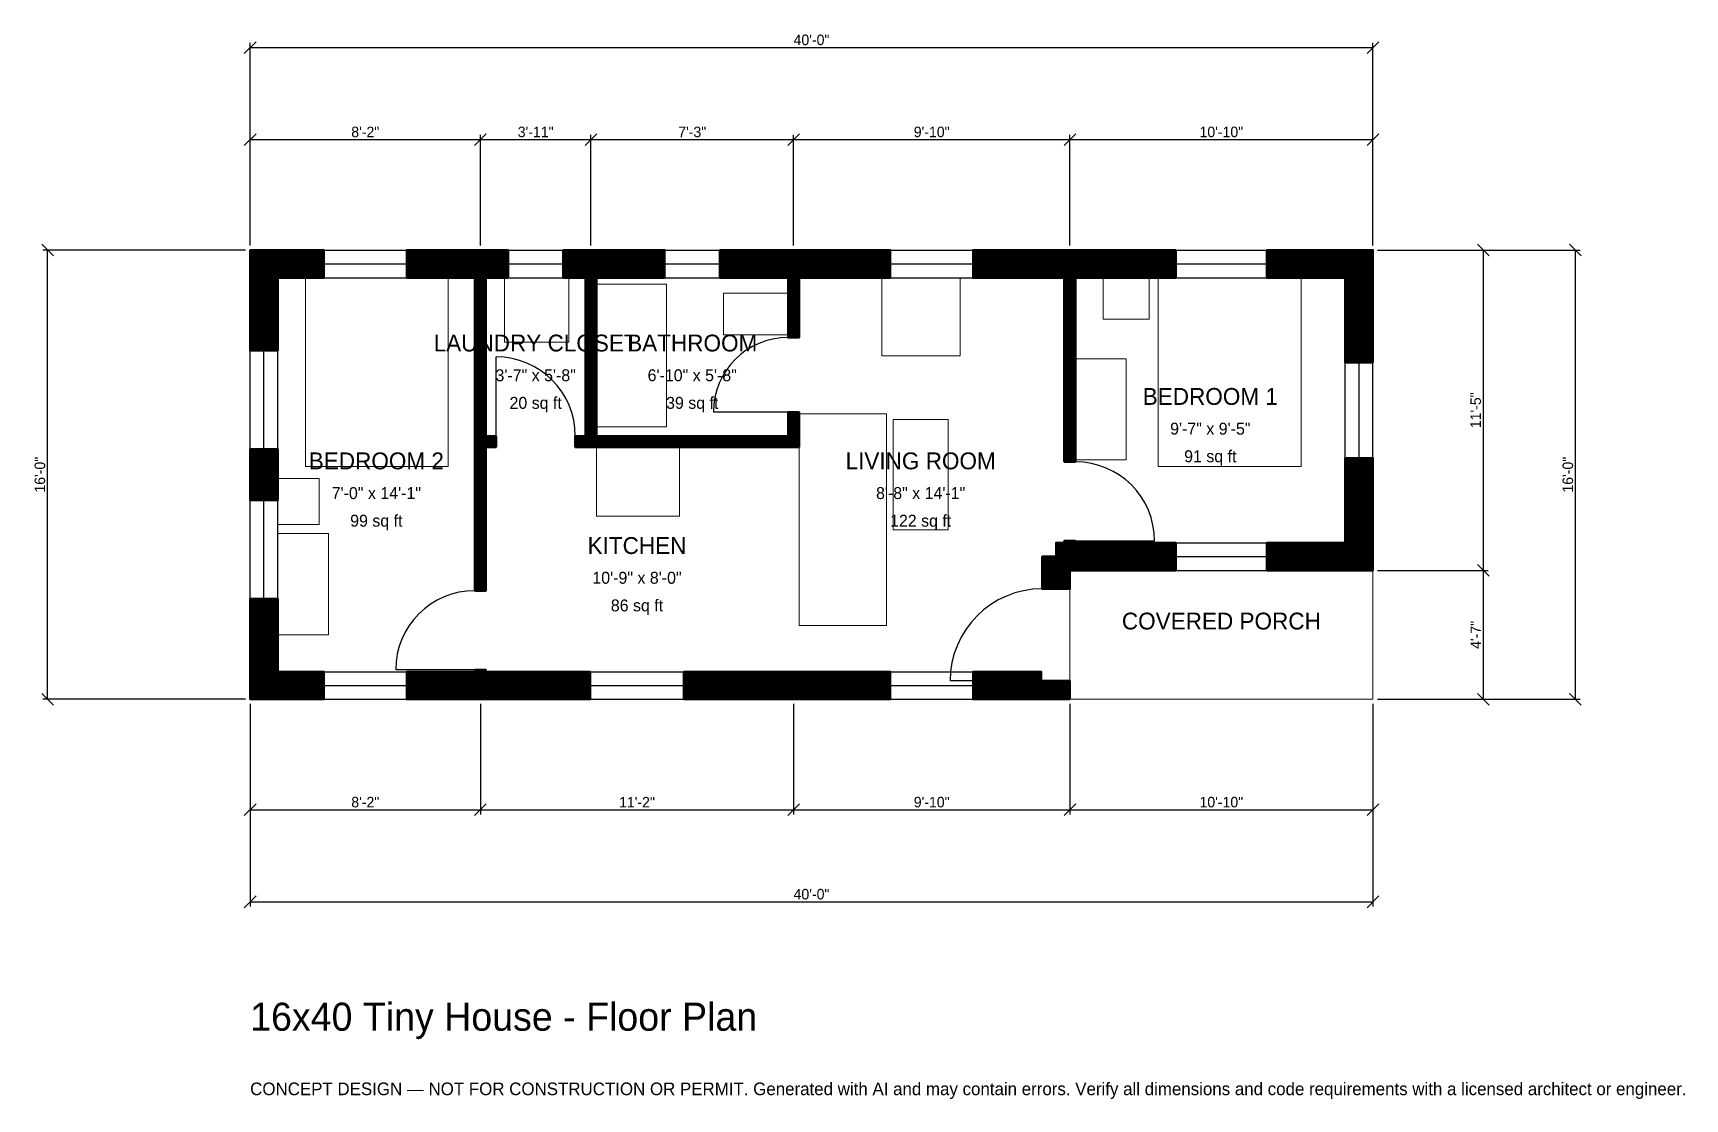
# Model space of a CAD drawing. Header units: inches. Extents: x -93 to 613, y -171 to 285.
import ezdxf
from ezdxf.enums import TextEntityAlignment as Align

# ---------------------------------------------------------------- set-up
doc = ezdxf.new("R2010")
doc.units = ezdxf.units.IN
doc.header["$MEASUREMENT"] = 0
doc.linetypes.add('DASHED', pattern=[0.6, 0.5, -0.1])
for name, color, linetype, lineweight in [('A-ANNO-DIMS', 1, 'Continuous', 13), ('A-ANNO-TEXT', 7, 'Continuous', 18), ('A-AREA-IDEN', 7, 'Continuous', 18), ('A-DOOR', 2, 'Continuous', 25), ('A-FLOR-FIXT', 9, 'Continuous', 13), ('A-FURN', 9, 'Continuous', 13), ('A-GLAZ', 4, 'Continuous', 25), ('A-SITE-PAVE', 8, 'Continuous', 13), ('A-WALL', 7, 'Continuous', 50), ('A-WALL-PATT', 8, 'Continuous', 13)]:
    doc.layers.add(name, color=color, linetype=linetype, lineweight=lineweight)
doc.dimstyles.new('PLAN', dxfattribs={"dimtxt": 4.5, "dimasz": 3, "dimexe": 2, "dimexo": 2, "dimgap": 1, "dimtad": 1, "dimdec": 0, "dimlunit": 4, "dimtsz": 2.5, "dimcen": 2.5, "dimclrd": 1, "dimclre": 1, "dimazin": 3, "dimtfac": 1, "dimtmove": 0, "dimatfit": 3})

msp = doc.modelspace()

# ---------------------------------------------------------------- hatches: boundary and pattern name
at = {"layer": 'A-WALL-PATT'}
h = msp.add_hatch(dxfattribs=at)
h.set_pattern_fill('ANSI31', color=8, scale=0.8)
h.paths.add_polyline_path([(100.7874, 0), (100.7874, 0), (96.063, 0), (96.063, 0), (92.5197, 0), (66.9291, 0), (66.9291, 11.811), (92.5197, 11.811), (96.063, 11.811), (96.063, 12.5984), (100.7874, 12.5984), (100.7874, 11.811), (104.3307, 11.811), (145.2756, 11.811), (145.2756, 0), (104.3307, 0), (100.7874, 0)])
h.paths.add_polyline_path([(11.811, 0), (11.811, 0), (0, 0), (0, 0), (0, 0), (0, 11.811), (0, 11.811), (0, 42.979), (11.811, 42.979), (11.811, 11.811), (31.4961, 11.811), (31.4961, 0), (11.811, 0)])
h.paths.add_polyline_path([(0, 107.021), (11.811, 107.021), (11.811, 85.105), (0, 85.105), (0, 107.021)])
h.paths.add_polyline_path([(0, 180.315), (0, 180.315), (0, 192.126), (0, 192.126), (0, 192.126), (11.811, 192.126), (11.811, 192.126), (31.4961, 192.126), (31.4961, 180.315), (11.811, 180.315), (11.811, 149.147), (0, 149.147), (0, 180.315)])
h.paths.add_polyline_path([(92.5197, 192.126), (96.063, 192.126), (96.063, 192.126), (100.7874, 192.126), (100.7874, 192.126), (104.3307, 192.126), (110.2362, 192.126), (110.2362, 180.315), (104.3307, 180.315), (100.7874, 180.315), (100.7874, 112.5984), (105.1181, 112.5984), (105.1181, 107.874), (100.7874, 107.874), (100.7874, 46.4567), (96.063, 46.4567), (96.063, 107.874), (96.063, 112.5984), (96.063, 180.315), (92.5197, 180.315), (66.9291, 180.315), (66.9291, 192.126), (92.5197, 192.126)])
h.paths.add_polyline_path([(139.7638, 192.126), (143.3071, 192.126), (143.3071, 192.126), (148.0315, 192.126), (148.0315, 192.126), (151.5748, 192.126), (177.1654, 192.126), (177.1654, 180.315), (151.5748, 180.315), (148.0315, 180.315), (148.0315, 112.5984), (229.9213, 112.5984), (229.9213, 122.8346), (234.6457, 122.8346), (234.6457, 112.5984), (234.6457, 107.874), (229.9213, 107.874), (148.0315, 107.874), (143.3071, 107.874), (138.9764, 107.874), (138.9764, 112.5984), (143.3071, 112.5984), (143.3071, 180.315), (139.7638, 180.315), (133.8583, 180.315), (133.8583, 192.126), (139.7638, 192.126)])
h.paths.add_polyline_path([(226.378, 192.126), (229.9213, 192.126), (229.9213, 192.126), (234.6457, 192.126), (234.6457, 192.126), (238.189, 192.126), (273.622, 192.126), (273.622, 180.315), (238.189, 180.315), (234.6457, 180.315), (234.6457, 154.7244), (229.9213, 154.7244), (229.9213, 180.315), (226.378, 180.315), (200.7874, 180.315), (200.7874, 192.126), (226.378, 192.126)])
h.paths.add_polyline_path([(344.4882, 192.126), (348.0315, 192.126), (348.0315, 192.126), (352.7559, 192.126), (352.7559, 192.126), (356.2992, 192.126), (395.6693, 192.126), (395.6693, 180.315), (356.2992, 180.315), (352.7559, 180.315), (352.7559, 101.5748), (348.0315, 101.5748), (348.0315, 180.315), (344.4882, 180.315), (309.0551, 180.315), (309.0551, 192.126), (344.4882, 192.126)])
h.paths.add_polyline_path([(468.1102, 192.126), (468.1102, 192.126), (479.9213, 192.126), (479.9213, 192.126), (479.9213, 192.126), (479.9213, 180.315), (479.9213, 180.315), (479.9213, 144.0945), (468.1102, 144.0945), (468.1102, 180.315), (434.6457, 180.315), (434.6457, 192.126), (468.1102, 192.126)])
h.paths.add_polyline_path([(479.9213, 66.9291), (479.9213, 66.9291), (479.9213, 55.1181), (479.9213, 55.1181), (479.9213, 55.1181), (468.1102, 55.1181), (468.1102, 55.1181), (434.6457, 55.1181), (434.6457, 66.9291), (468.1102, 66.9291), (468.1102, 103.1496), (479.9213, 103.1496), (479.9213, 66.9291)])
h.paths.add_polyline_path([(352.7559, 55.1181), (352.7559, 55.1181), (350.3937, 55.1181), (350.3937, 52.7559), (350.3937, 52.7559), (350.3937, 47.2441), (338.5827, 47.2441), (338.5827, 61.0236), (344.4882, 61.0236), (344.4882, 66.9291), (348.0315, 66.9291), (348.0315, 67.7165), (352.7559, 67.7165), (352.7559, 66.9291), (395.6693, 66.9291), (395.6693, 55.1181), (352.7559, 55.1181)])
h.paths.add_polyline_path([(350.3937, 0), (350.3937, 0), (350.3937, 0), (338.5827, 0), (338.5827, 0), (309.0551, 0), (309.0551, 11.811), (338.189, 11.811), (338.189, 7.874), (350.3937, 7.874), (350.3937, 0)])
h.paths.add_polyline_path([(238.189, 0), (226.378, 0), (185.4331, 0), (185.4331, 11.811), (226.378, 11.811), (238.189, 11.811), (273.622, 11.811), (273.622, 0), (238.189, 0)])

# ---------------------------------------------------------------- linework, layer by layer
at = {"layer": 'A-DOOR'}
for p, q in [((105.1181, 112.5984), (105.1181, 146.4567)), ((229.9213, 122.8346), (198.0315, 122.8346)), ((352.7559, 67.7165), (386.6142, 67.7165)), ((96.063, 12.5984), (62.2047, 12.5984)), ((338.5827, 7.874), (299.2126, 7.874))]:
    msp.add_line(p, q, dxfattribs=at)
for centre, radius, start, end in [((229.9213, 122.8346), 31.8898, 90, 180), ((105.1181, 112.5984), 33.8583, 0, 90), ((352.7559, 67.7165), 33.8583, 0, 90), ((96.063, 12.5984), 33.8583, 90, 180), ((338.5827, 7.874), 39.3701, 90, 180)]:
    msp.add_arc(centre, radius, start, end, dxfattribs=at)
at = {"layer": 'A-FLOR-FIXT'}
for points in [[(148.0315, 116.5354), (177.9528, 116.5354), (177.9528, 177.5591), (148.0315, 177.5591)], [(202.3622, 155.9055), (229.9213, 155.9055), (229.9213, 173.622), (202.3622, 173.622)]]:
    msp.add_lwpolyline(points, close=True, dxfattribs=at)
at = {"layer": 'A-FURN'}
for points in [[(23.622, 99.6063), (84.6457, 99.6063), (84.6457, 180.315), (23.622, 180.315)], [(108.6614, 152.7559), (136.2205, 152.7559), (136.2205, 180.315), (108.6614, 180.315)], [(270.0787, 146.8504), (303.5433, 146.8504), (303.5433, 180.315), (270.0787, 180.315)], [(364.5669, 162.5984), (384.252, 162.5984), (384.252, 180.315), (364.5669, 180.315)], [(388.189, 99.6063), (449.2126, 99.6063), (449.2126, 180.315), (388.189, 180.315)], [(352.7559, 102.3622), (374.4094, 102.3622), (374.4094, 145.6693), (352.7559, 145.6693)], [(234.6457, 31.4961), (272.0472, 31.4961), (272.0472, 122.0472), (234.6457, 122.0472)], [(274.8031, 72.4409), (298.4252, 72.4409), (298.4252, 119.685), (274.8031, 119.685)], [(148.0315, 78.3465), (183.4646, 78.3465), (183.4646, 107.874), (148.0315, 107.874)], [(11.811, 74.8031), (29.5276, 74.8031), (29.5276, 94.4882), (11.811, 94.4882)], [(11.811, 27.5591), (33.4646, 27.5591), (33.4646, 70.8661), (11.811, 70.8661)]]:
    msp.add_lwpolyline(points, close=True, dxfattribs=at)
at = {"layer": 'A-GLAZ'}
for p, q in [((31.4961, 192.126), (66.9291, 192.126)), ((110.2362, 192.126), (133.8583, 192.126)), ((177.1654, 192.126), (200.7874, 192.126)), ((273.622, 192.126), (309.0551, 192.126)), ((395.6693, 192.126), (434.6457, 192.126)), ((31.4961, 186.2205), (66.9291, 186.2205)), ((110.2362, 186.2205), (133.8583, 186.2205)), ((177.1654, 186.2205), (200.7874, 186.2205)), ((273.622, 186.2205), (309.0551, 186.2205)), ((395.6693, 186.2205), (434.6457, 186.2205)), ((31.4961, 180.315), (66.9291, 180.315)), ((110.2362, 180.315), (133.8583, 180.315)), ((177.1654, 180.315), (200.7874, 180.315)), ((273.622, 180.315), (309.0551, 180.315)), ((395.6693, 180.315), (434.6457, 180.315)), ((0, 107.021), (0, 149.147)), ((5.9055, 107.021), (5.9055, 149.147)), ((11.811, 107.021), (11.811, 149.147)), ((468.1102, 103.1496), (468.1102, 144.0945)), ((474.0157, 103.1496), (474.0157, 144.0945)), ((479.9213, 103.1496), (479.9213, 144.0945)), ((0, 42.979), (0, 85.105)), ((5.9055, 42.979), (5.9055, 85.105)), ((11.811, 42.979), (11.811, 85.105)), ((395.6693, 66.9291), (434.6457, 66.9291)), ((395.6693, 61.0236), (434.6457, 61.0236)), ((395.6693, 55.1181), (434.6457, 55.1181)), ((31.4961, 11.811), (66.9291, 11.811)), ((145.2756, 11.811), (185.4331, 11.811)), ((273.622, 11.811), (309.0551, 11.811)), ((31.4961, 5.9055), (66.9291, 5.9055)), ((31.4961, 0), (66.9291, 0)), ((145.2756, 5.9055), (185.4331, 5.9055)), ((145.2756, 0), (185.4331, 0)), ((273.622, 5.9055), (309.0551, 5.9055)), ((273.622, 0), (309.0551, 0))]:
    msp.add_line(p, q, dxfattribs=at)
at = {"layer": 'A-SITE-PAVE', "linetype": 'DASHED'}
msp.add_lwpolyline([(350.3937, 0), (479.9213, 0), (479.9213, 55.1181), (350.3937, 55.1181)], close=True, dxfattribs=at)
at = {"layer": 'A-WALL'}
for points in [[(0, 180.315), (0, 180.315), (0, 192.126), (0, 192.126), (0, 192.126), (11.811, 192.126), (11.811, 192.126), (31.4961, 192.126), (31.4961, 180.315), (11.811, 180.315), (11.811, 149.147), (0, 149.147), (0, 180.315)], [(92.5197, 192.126), (96.063, 192.126), (96.063, 192.126), (100.7874, 192.126), (100.7874, 192.126), (104.3307, 192.126), (110.2362, 192.126), (110.2362, 180.315), (104.3307, 180.315), (100.7874, 180.315), (100.7874, 112.5984), (105.1181, 112.5984), (105.1181, 107.874), (100.7874, 107.874), (100.7874, 46.4567), (96.063, 46.4567), (96.063, 107.874), (96.063, 112.5984), (96.063, 180.315), (92.5197, 180.315), (66.9291, 180.315), (66.9291, 192.126), (92.5197, 192.126)], [(139.7638, 192.126), (143.3071, 192.126), (143.3071, 192.126), (148.0315, 192.126), (148.0315, 192.126), (151.5748, 192.126), (177.1654, 192.126), (177.1654, 180.315), (151.5748, 180.315), (148.0315, 180.315), (148.0315, 112.5984), (229.9213, 112.5984), (229.9213, 122.8346), (234.6457, 122.8346), (234.6457, 112.5984), (234.6457, 107.874), (229.9213, 107.874), (148.0315, 107.874), (143.3071, 107.874), (138.9764, 107.874), (138.9764, 112.5984), (143.3071, 112.5984), (143.3071, 180.315), (139.7638, 180.315), (133.8583, 180.315), (133.8583, 192.126), (139.7638, 192.126)], [(226.378, 192.126), (229.9213, 192.126), (229.9213, 192.126), (234.6457, 192.126), (234.6457, 192.126), (238.189, 192.126), (273.622, 192.126), (273.622, 180.315), (238.189, 180.315), (234.6457, 180.315), (234.6457, 154.7244), (229.9213, 154.7244), (229.9213, 180.315), (226.378, 180.315), (200.7874, 180.315), (200.7874, 192.126), (226.378, 192.126)], [(344.4882, 192.126), (348.0315, 192.126), (348.0315, 192.126), (352.7559, 192.126), (352.7559, 192.126), (356.2992, 192.126), (395.6693, 192.126), (395.6693, 180.315), (356.2992, 180.315), (352.7559, 180.315), (352.7559, 101.5748), (348.0315, 101.5748), (348.0315, 180.315), (344.4882, 180.315), (309.0551, 180.315), (309.0551, 192.126), (344.4882, 192.126)], [(468.1102, 192.126), (468.1102, 192.126), (479.9213, 192.126), (479.9213, 192.126), (479.9213, 192.126), (479.9213, 180.315), (479.9213, 180.315), (479.9213, 144.0945), (468.1102, 144.0945), (468.1102, 180.315), (434.6457, 180.315), (434.6457, 192.126), (468.1102, 192.126)], [(0, 107.021), (11.811, 107.021), (11.811, 85.105), (0, 85.105), (0, 107.021)], [(479.9213, 66.9291), (479.9213, 66.9291), (479.9213, 55.1181), (479.9213, 55.1181), (479.9213, 55.1181), (468.1102, 55.1181), (468.1102, 55.1181), (434.6457, 55.1181), (434.6457, 66.9291), (468.1102, 66.9291), (468.1102, 103.1496), (479.9213, 103.1496), (479.9213, 66.9291)], [(352.7559, 55.1181), (352.7559, 55.1181), (350.3937, 55.1181), (350.3937, 52.7559), (350.3937, 52.7559), (350.3937, 47.2441), (338.5827, 47.2441), (338.5827, 61.0236), (344.4882, 61.0236), (344.4882, 66.9291), (348.0315, 66.9291), (348.0315, 67.7165), (352.7559, 67.7165), (352.7559, 66.9291), (395.6693, 66.9291), (395.6693, 55.1181), (352.7559, 55.1181)], [(11.811, 0), (11.811, 0), (0, 0), (0, 0), (0, 0), (0, 11.811), (0, 11.811), (0, 42.979), (11.811, 42.979), (11.811, 11.811), (31.4961, 11.811), (31.4961, 0), (11.811, 0)], [(100.7874, 0), (100.7874, 0), (96.063, 0), (96.063, 0), (92.5197, 0), (66.9291, 0), (66.9291, 11.811), (92.5197, 11.811), (96.063, 11.811), (96.063, 12.5984), (100.7874, 12.5984), (100.7874, 11.811), (104.3307, 11.811), (145.2756, 11.811), (145.2756, 0), (104.3307, 0), (100.7874, 0)], [(238.189, 0), (226.378, 0), (185.4331, 0), (185.4331, 11.811), (226.378, 11.811), (238.189, 11.811), (273.622, 11.811), (273.622, 0), (238.189, 0)], [(350.3937, 0), (350.3937, 0), (350.3937, 0), (338.5827, 0), (338.5827, 0), (309.0551, 0), (309.0551, 11.811), (338.189, 11.811), (338.189, 7.874), (350.3937, 7.874), (350.3937, 0)]]:
    msp.add_lwpolyline(points, close=True, dxfattribs=at)

# ---------------------------------------------------------------- texts
at = {"layer": 'A-ANNO-TEXT'}
for s, height, p in [('16x40 Tiny House - Floor Plan', 12, (0, -141.7323)), ('CONCEPT DESIGN — NOT FOR CONSTRUCTION OR PERMIT. Generated with AI and may contain errors. Verify all dimensions and code requirements with a licensed architect or engineer.', 5.4, (0, -169.2913))]:
    msp.add_text(s, height=height, dxfattribs=at).set_placement(p)
at = {"layer": 'A-AREA-IDEN'}
for s, height, p in [('LAUNDRY CLOSET', 7.2, (122.0472, 152.3622)), ('BATHROOM', 7.2, (188.9764, 152.3622)), ('3\'-7" x 5\'-8"', 5.1, (122.0472, 138.5827)), ('6\'-10" x 5\'-8"', 5.1, (188.9764, 138.5827)), ('20 sq ft', 5.1, (122.0472, 126.7717)), ('39 sq ft', 5.1, (188.9764, 126.7717)), ('BEDROOM 1', 7.2, (410.4331, 129.5276)), ('9\'-7" x 9\'-5"', 5.1, (410.4331, 115.748)), ('91 sq ft', 5.1, (410.4331, 103.937)), ('BEDROOM 2', 7.2, (53.937, 101.9685)), ('LIVING ROOM', 7.2, (286.6142, 101.9685)), ('7\'-0" x 14\'-1"', 5.1, (53.937, 88.189)), ('8\'-8" x 14\'-1"', 5.1, (286.6142, 88.189)), ('99 sq ft', 5.1, (53.937, 76.378)), ('122 sq ft', 5.1, (286.6142, 76.378)), ('KITCHEN', 7.2, (165.3543, 65.748)), ('10\'-9" x 8\'-0"', 5.1, (165.3543, 51.9685)), ('86 sq ft', 5.1, (165.3543, 40.1575)), ('COVERED PORCH', 7.2, (415.1575, 33.4646))]:
    msp.add_text(s, height=height, dxfattribs=at).set_placement(p, align=Align.MIDDLE_CENTER)

# ---------------------------------------------------------------- dimensions: what is measured, and where the dimension line sits
at = {"layer": 'A-ANNO-DIMS'}
for base, p1, p2, text in [((0, 278.7402), (0, 192.126), (479.9213, 192.126), '40\'-0"'), ((0, 239.3701), (0, 192.126), (98.4252, 192.126), '8\'-2"'), ((98.4252, 239.3701), (98.4252, 192.126), (145.6693, 192.126), '3\'-11"'), ((145.6693, 239.3701), (145.6693, 192.126), (232.2835, 192.126), '7\'-3"'), ((232.2835, 239.3701), (232.2835, 192.126), (350.3937, 192.126), '9\'-10"'), ((350.3937, 239.3701), (350.3937, 192.126), (479.9213, 192.126), '10\'-10"'), ((0, -47.2441), (0, 0), (98.4252, 0), '8\'-2"'), ((0, -86.6142), (0, 0), (479.9213, 0), '40\'-0"'), ((98.4252, -47.2441), (98.4252, 0), (232.2835, 0), '11\'-2"'), ((232.2835, -47.2441), (232.2835, 0), (350.3937, 0), '9\'-10"'), ((350.3937, -47.2441), (350.3937, 0), (479.9213, 0), '10\'-10"')]:
    msp.add_linear_dim(base=base, p1=p1, p2=p2, text=text, dimstyle='PLAN', dxfattribs=at).render()
for base, p1, p2, text in [((-86.6142, 0), (0, 0), (0, 192.126), '16\'-0"'), ((527.1654, 55.1181), (479.9213, 55.1181), (479.9213, 192.126), '11\'-5"'), ((566.5354, 0), (479.9213, 0), (479.9213, 192.126), '16\'-0"'), ((527.1654, 0), (479.9213, 0), (479.9213, 55.1181), '4\'-7"')]:
    msp.add_linear_dim(base=base, p1=p1, p2=p2, angle=90, text=text, dimstyle='PLAN', dxfattribs=at).render()

doc.saveas('drawing.dxf')
